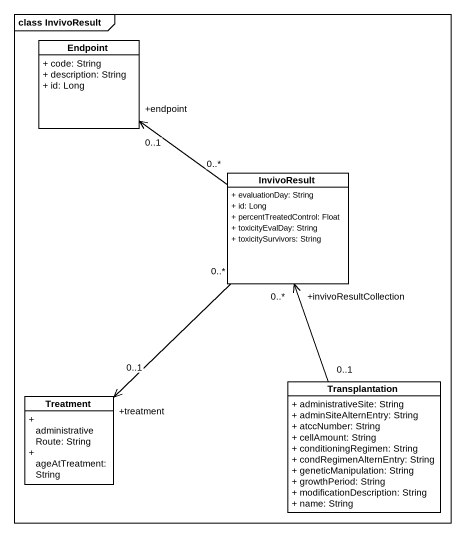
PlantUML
@startuml
mainframe class InvivoResult
hide circle
hide empty members
skinparam classAttributeIconSize 0
class Endpoint {
  + code: String
  + description: String
  + id: Long
}
class InvivoResult {
  + evaluationDay: String
  + id: Long
  + percentTreatedControl: Float
  + toxicityEvalDay: String
  + toxicitySurvivors: String
}
class Treatment {
  + administrativeRoute: String
  + ageAtTreatment: String
}
class Transplantation {
  + administrativeSite: String
  + adminSiteAlternEntry: String
  + atccNumber: String
  + cellAmount: String
  + conditioningRegimen: String
  + condRegimenAlternEntry: String
  + geneticManipulation: String
  + growthPeriod: String
  + modificationDescription: String
  + name: String
}
Endpoint "+endpoint\n0..1" <-- "0..*" InvivoResult
InvivoResult "+invivoResultCollection\n0..*" <-- "0..1" Transplantation
Treatment "+treatment\n0..1" <-up- "0..*" InvivoResult
@enduml
